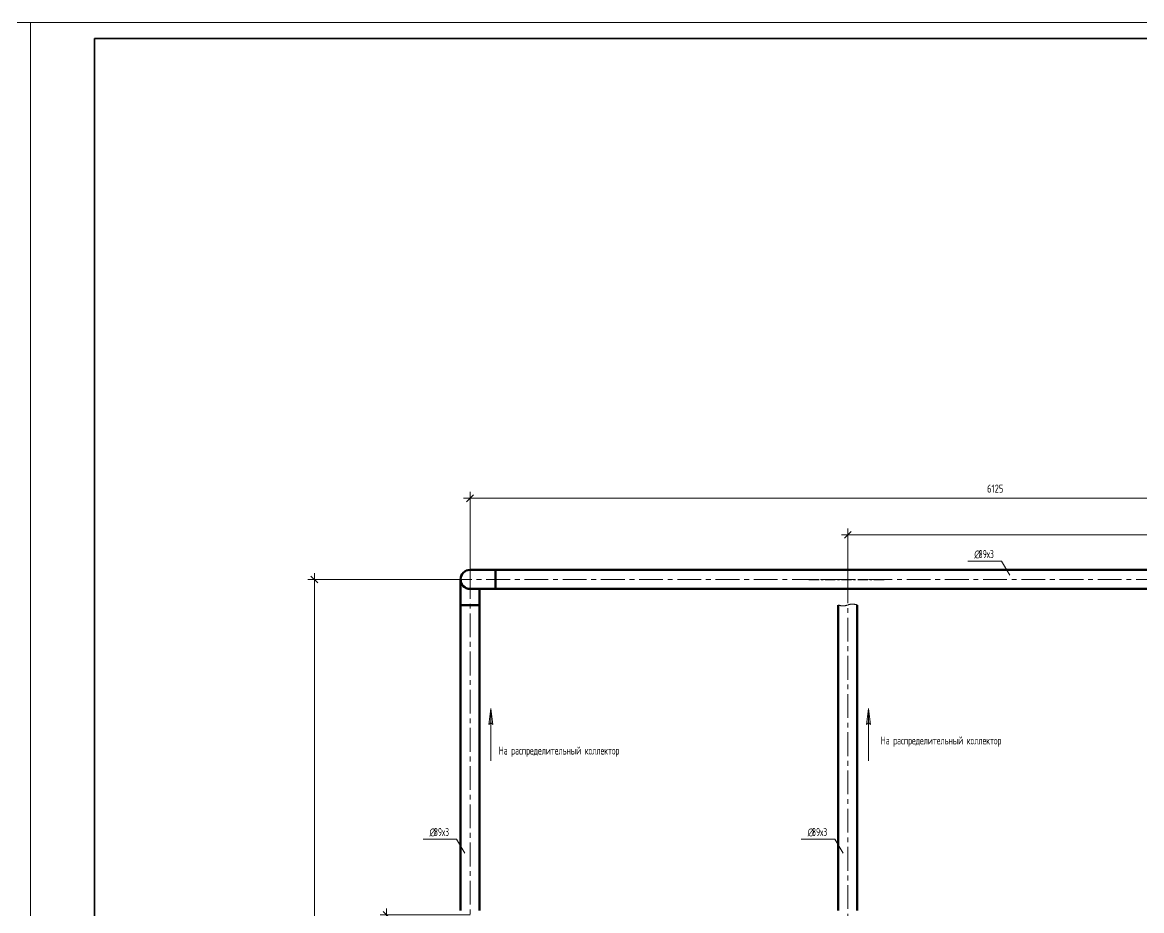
# Model space of a CAD drawing. Header units: millimetres. Extents: x -2281 to 17340, y -2563 to 4166.
# Drawn here: x 3955.5 to 4305.1, y 316.4 to 594 of the extents above; entities that cross this region are included whole.
import ezdxf

# ---------------------------------------------------------------- set-up
doc = ezdxf.new("R2010")
doc.units = ezdxf.units.MM
for name, pattern in [('K5LT32783', [0]), ('K5LT32784', [0]), ('K5LT32816', [5.08, 3.175, -0.635, 0.635, -0.635]), ('K5LT_AXLED', [11.939881, 7.439881, -1.5, 1.5, -1.5]), ('K5LT_BASIC', [0]), ('K5LT_THIN', [0]), ('K5LT_THIN_INCLUDED_TO_HATCHING', [0])]:
    doc.linetypes.add(name, pattern=pattern)
doc.layers.add('Системный слой', color=7, linetype='Continuous')
doc.styles.add('KDIMTEXTSTYLE', font='GOST_AU.SHX', dxfattribs={"width": 0.96, "oblique": 15, "height": 5})
doc.styles.add('KTEXTSTYLE', font='GOST_AU.SHX', dxfattribs={"width": 0.96, "height": 5})
doc.dimstyles.new('KDIMSTYLE (0.07)', dxfattribs={"dimtxt": 5, "dimasz": 1, "dimexe": 2, "dimexo": 0, "dimgap": 1, "dimtad": 1, "dimlfac": 15, "dimtxsty": 'KDIMTEXTSTYLE', "dimsah": 1, "dimcen": 0, "dimdle": 1, "dimadec": 0, "dimazin": 0, "dimtfac": 0.667, "dimtmove": 0, "dimatfit": 3, "dimfxl": 1, "dimtvp": 1, "dimtolj": 1, "dimtzin": 0, "dimarcsym": 0})

# ---------------------------------------------------------------- blocks, each defined once
blk = doc.blocks.new('U273')
at = {"layer": 'Системный слой', "color": 7, "linetype": 'K5LT_THIN_INCLUDED_TO_HATCHING', "lineweight": 13}
for p, q in [((4210.37, 411.9), (4210.5, 411.86)), ((4210.5, 411.86), (4210.64, 411.82)), ((4210.64, 411.82), (4210.77, 411.78)), ((4210.77, 411.78), (4210.9, 411.74)), ((4210.9, 411.74), (4211.04, 411.71)), ((4211.04, 411.71), (4211.17, 411.68)), ((4211.17, 411.68), (4211.3, 411.65)), ((4211.3, 411.65), (4211.44, 411.63)), ((4211.44, 411.63), (4211.57, 411.62)), ((4211.57, 411.62), (4211.7, 411.61)), ((4211.7, 411.61), (4211.84, 411.61)), ((4211.84, 411.61), (4211.97, 411.61)), ((4211.97, 411.61), (4212.1, 411.62)), ((4212.1, 411.62), (4212.24, 411.63)), ((4212.24, 411.63), (4212.37, 411.65)), ((4212.37, 411.65), (4212.5, 411.67)), ((4212.5, 411.67), (4212.64, 411.7)), ((4212.64, 411.7), (4212.77, 411.74)), ((4212.77, 411.74), (4212.9, 411.77)), ((4212.9, 411.77), (4213.04, 411.81)), ((4213.04, 411.81), (4213.17, 411.85)), ((4213.17, 411.85), (4213.3, 411.89)), ((4213.3, 411.89), (4213.44, 411.93)), ((4213.44, 411.93), (4213.57, 411.98)), ((4213.57, 411.98), (4213.7, 412.01)), ((4213.7, 412.01), (4213.84, 412.05)), ((4213.84, 412.05), (4213.97, 412.09)), ((4213.97, 412.09), (4214.1, 412.12)), ((4214.1, 412.12), (4214.24, 412.14)), ((4214.24, 412.14), (4214.37, 412.17)), ((4214.37, 412.17), (4214.5, 412.18)), ((4214.5, 412.18), (4214.64, 412.19)), ((4214.64, 412.19), (4214.77, 412.2)), ((4214.77, 412.2), (4214.9, 412.2)), ((4214.9, 412.2), (4215.04, 412.19)), ((4215.04, 412.19), (4215.17, 412.18)), ((4215.17, 412.18), (4215.3, 412.16)), ((4215.3, 412.16), (4215.44, 412.14)), ((4215.44, 412.14), (4215.57, 412.11)), ((4215.57, 412.11), (4215.7, 412.08)), ((4215.7, 412.08), (4215.84, 412.04)), ((4215.84, 412.04), (4215.97, 412.01)), ((4215.97, 412.01), (4216.1, 411.96)), ((4216.1, 411.96), (4216.24, 411.92)), ((4216.24, 411.92), (4216.3, 411.9))]:
    blk.add_line(p, q, dxfattribs=at)
blk = doc.blocks.new('D8')
at = {"layer": 'Системный слой', "color": 7, "linetype": 'K5LT_THIN', "lineweight": 13}
for p, q in [((4095.34, 445.26), (4093.34, 445.26)), ((4096.4, 446.32), (4094.28, 444.2)), ((4095.34, 419.9), (4095.34, 447.26)), ((4502.6, 444.2), (4504.72, 446.32)), ((4503.66, 419.9), (4503.66, 447.26)), ((4503.66, 445.26), (4505.66, 445.26))]:
    blk.add_line(p, q, dxfattribs=at)
blk.add_wipeout([(4256.85, 446.26), (4256.85, 449.83), (4262.25, 449.83), (4262.25, 446.26)]).dxf.layer = 'Системный слой'
blk.add_line((4503.66, 445.26), (4095.34, 445.26), dxfattribs=at)
at = {"layer": 'Системный слой', "color": 7, "insert": (4256.85, 449.53), "char_height": 2.5, "attachment_point": 1, "style": 'KTEXTSTYLE'}
blk.add_mtext('\\H3.5;\\W0.965;\\Q15;\\Q0;\\H2.50;6125', dxfattribs=at)
blk = doc.blocks.new('KDIMARROW_03')
at = {"layer": 'Системный слой', "color": 0, "linetype": 'K5LT_THIN', "lineweight": 13}
for p, q in [((-1.06, -1.06), (1.06, 1.06)), ((0, 0), (-1, 0)), ((0, 0), (2, 0))]:
    blk.add_line(p, q, dxfattribs=at)
blk = doc.blocks.new('D9')
at = {"layer": 'Системный слой', "color": 7, "linetype": 'K5LT_THIN', "lineweight": 13}
for p, q in [((4213.34, 433.81), (4211.34, 433.81)), ((4214.4, 434.87), (4212.28, 432.75)), ((4213.34, 418.28), (4213.34, 435.81)), ((4502.6, 432.75), (4504.72, 434.87)), ((4503.66, 419.9), (4503.66, 435.81)), ((4503.66, 433.81), (4505.66, 433.81))]:
    blk.add_line(p, q, dxfattribs=at)
blk.add_wipeout([(4375.79, 434.81), (4375.79, 438.38), (4381.31, 438.38), (4381.31, 434.81)]).dxf.layer = 'Системный слой'
blk.add_line((4503.66, 433.81), (4213.34, 433.81), dxfattribs=at)
at = {"layer": 'Системный слой', "color": 7, "insert": (4375.79, 438.08), "char_height": 2.5, "attachment_point": 1, "style": 'KTEXTSTYLE'}
blk.add_mtext('\\H3.5;\\W0.965;\\Q15;\\Q0;\\H2.50;4355', dxfattribs=at)
blk = doc.blocks.new('D21')
at = {"layer": 'Системный слой', "color": 7, "linetype": 'K5LT_THIN', "lineweight": 13}
for p, q in [((4095.34, 315.06), (4067.27, 315.06)), ((4070.33, 314), (4068.21, 316.12)), ((4069.27, 315.06), (4069.27, 317.06)), ((4068.21, 259.66), (4070.33, 257.54)), ((4095.34, 258.6), (4067.27, 258.6)), ((4069.27, 258.6), (4069.27, 256.6))]:
    blk.add_line(p, q, dxfattribs=at)
blk.add_wipeout([(4068.02, 284.45), (4064.45, 284.45), (4064.45, 289.02), (4068.02, 289.02)]).dxf.layer = 'Системный слой'
blk.add_line((4069.27, 315.06), (4069.27, 258.6), dxfattribs=at)
at = {"layer": 'Системный слой', "color": 7, "insert": (4065, 284.45), "char_height": 2.5, "attachment_point": 1, "rotation": 90, "style": 'KTEXTSTYLE'}
blk.add_mtext('\\H3.5;\\W0.965;\\Q15;\\Q0;\\H2.50;840', dxfattribs=at)
blk = doc.blocks.new('D22')
at = {"layer": 'Системный слой', "color": 7, "linetype": 'K5LT_THIN', "lineweight": 13}
for p, q in [((4095.34, 419.9), (4044.71, 419.9)), ((4047.77, 418.84), (4045.65, 420.96)), ((4046.71, 419.9), (4046.71, 421.9)), ((4093.54, 158.57), (4044.71, 158.57)), ((4045.65, 159.63), (4047.77, 157.51)), ((4046.71, 158.57), (4046.71, 156.57))]:
    blk.add_line(p, q, dxfattribs=at)
blk.add_wipeout([(4045.71, 286.16), (4042.14, 286.16), (4042.14, 292.07), (4045.71, 292.07)]).dxf.layer = 'Системный слой'
blk.add_line((4046.71, 419.9), (4046.71, 158.57), dxfattribs=at)
at = {"layer": 'Системный слой', "color": 7, "insert": (4042.44, 286.16), "char_height": 2.5, "attachment_point": 1, "rotation": 90, "style": 'KTEXTSTYLE'}
blk.add_mtext('\\H3.5;\\W0.965;\\Q15;\\Q0;\\H2.50;3920', dxfattribs=at)
blk = doc.blocks.new('U598')
at = {"layer": 'Системный слой'}
blk.add_hatch(color=7, dxfattribs=at).paths.add_polyline_path([(4220.49, 374.6), (4219.83, 379.6), (4219.17, 374.6), (4219.83, 375.1)])
at = {"layer": 'Системный слой', "color": 7, "linetype": 'K5LT_THIN', "lineweight": 13}
for p, q in [((4219.17, 374.6), (4219.83, 379.6)), ((4219.83, 379.6), (4220.49, 374.6)), ((4219.83, 363.21), (4219.83, 379.6)), ((4219.83, 375.1), (4219.17, 374.6)), ((4220.49, 374.6), (4219.83, 375.1))]:
    blk.add_line(p, q, dxfattribs=at)
blk = doc.blocks.new('U599')
at = {"layer": 'Системный слой'}
blk.add_hatch(color=7, dxfattribs=at).paths.add_polyline_path([(4102.5, 374.6), (4101.84, 379.6), (4101.18, 374.6), (4101.84, 375.1)])
at = {"layer": 'Системный слой', "color": 7, "linetype": 'K5LT_THIN', "lineweight": 13}
for p, q in [((4101.18, 374.6), (4101.84, 379.6)), ((4101.84, 379.6), (4102.5, 374.6)), ((4101.84, 363.21), (4101.84, 379.6)), ((4101.84, 375.1), (4101.18, 374.6)), ((4102.5, 374.6), (4101.84, 375.1))]:
    blk.add_line(p, q, dxfattribs=at)
blk = doc.blocks.new('U651')
at = {"layer": 'Системный слой', "color": 7, "linetype": 'K5LT_THIN', "lineweight": 13}
for q in [(4080.68, 338.71), (4093.75, 334.38)]:
    blk.add_line((4091.16, 338.71), q, dxfattribs=at)
at = {"layer": 'Системный слой', "color": 7, "char_height": 2.5, "attachment_point": 1, "style": 'KTEXTSTYLE'}
for s, insert in [('\\H3.5;\\W0.965;\\Q15;\\Q0;\\W0.715;\\H2.50;∅', (4082.68, 342.21)), ('\\H3.5;\\W0.965;\\Q15;\\Q0;\\W0.715;\\H2.50;89х3', (4084, 342.21))]:
    blk.add_mtext(s, dxfattribs=dict(at, insert=insert))
blk = doc.blocks.new('U652')
at = {"layer": 'Системный слой', "color": 7, "linetype": 'K5LT_THIN', "lineweight": 13}
for q in [(4198.8, 338.71), (4211.87, 334.38)]:
    blk.add_line((4209.28, 338.71), q, dxfattribs=at)
at = {"layer": 'Системный слой', "color": 7, "char_height": 2.5, "attachment_point": 1, "style": 'KTEXTSTYLE'}
for s, insert in [('\\H3.5;\\W0.965;\\Q15;\\Q0;\\W0.715;\\H2.50;∅', (4200.8, 342.21)), ('\\H3.5;\\W0.965;\\Q15;\\Q0;\\W0.715;\\H2.50;89х3', (4202.12, 342.21))]:
    blk.add_mtext(s, dxfattribs=dict(at, insert=insert))
blk = doc.blocks.new('U653')
at = {"layer": 'Системный слой', "color": 7, "linetype": 'K5LT_THIN', "lineweight": 13}
for q in [(4250.87, 425.58), (4263.94, 421.25)]:
    blk.add_line((4261.35, 425.58), q, dxfattribs=at)
at = {"layer": 'Системный слой', "color": 7, "char_height": 2.5, "attachment_point": 1, "style": 'KTEXTSTYLE'}
for s, insert in [('\\H3.5;\\W0.965;\\Q15;\\Q0;\\W0.715;\\H2.50;∅', (4252.87, 429.08)), ('\\H3.5;\\W0.965;\\Q15;\\Q0;\\W0.715;\\H2.50;89х3', (4254.19, 429.08))]:
    blk.add_mtext(s, dxfattribs=dict(at, insert=insert))

msp = doc.modelspace()

# ---------------------------------------------------------------- linework, layer by layer
at = {"color": 7, "linetype": 'K5LT_THIN', "lineweight": 13}
for p, q in [((3117, 594), (3958, 594)), ((3958, 0), (3958, 594)), ((3958, 594), (4799, 594)), ((3958, 594), (3958, 0))]:
    msp.add_line(p, q, dxfattribs=at)
at = {"color": 5, "linetype": 'K5LT_BASIC', "lineweight": 35, "true_color": 0x0000ff}
for p, q in [((3978, 5), (3978, 589)), ((3978, 589), (4794, 589))]:
    msp.add_line(p, q, dxfattribs=at)
at = {"layer": 'Системный слой', "color": 30, "linetype": 'K5LT_AXLED', "lineweight": 13, "true_color": 0xff8000}
for p, q in [((4095.33801, 258.56929), (4095.33801, 423.30262)), ((4088.47532, 419.90262), (4555.47532, 419.90262)), ((4213.33801, 257.21088), (4213.33801, 418.28483))]:
    msp.add_line(p, q, dxfattribs=at)
at = {"layer": 'Системный слой', "color": 211, "linetype": 'K5LT32783', "lineweight": 50, "true_color": 0xff7fff}
for p, q in [((4092.37136, 316.39675), (4092.37138, 419.90262)), ((4095.33801, 422.86929), (4221.33801, 422.86929)), ((4103.33801, 422.86929), (4103.33801, 416.93596)), ((4503.66336, 422.86929), (4221.33801, 422.86929)), ((4095.33801, 416.93596), (4224.88631, 416.93596)), ((4098.30468, 316.39675), (4098.30468, 416.93596)), ((4221.33801, 416.93596), (4503.66336, 416.93596)), ((4098.30468, 411.90262), (4092.37134, 411.90262)), ((4098.30468, 411.90262), (4092.37134, 411.90262))]:
    msp.add_line(p, q, dxfattribs=at)
at = {"layer": 'Системный слой', "color": 211, "linetype": 'K5LT32816', "lineweight": 25, "true_color": 0xff7fff}
msp.add_line((4201.19946, 419.90262), (4224.82686, 419.90262), dxfattribs=at)
at = {"layer": 'Системный слой', "color": 200, "linetype": 'K5LT32784', "lineweight": 50, "true_color": 0xbf00ff}
for p, q in [((4210.37134, 411.90262), (4210.37134, 316.39675)), ((4216.30468, 316.39675), (4216.30468, 411.90262))]:
    msp.add_line(p, q, dxfattribs=at)
msp.add_arc((4095.33801, 419.90262), 2.96667, 90, 270, dxfattribs=at)
at = {"layer": 'Системный слой', "color": 211, "linetype": 'K5LT32783', "lineweight": 50, "true_color": 0xff7fff}
msp.add_arc((4095.33801, 419.90262), 2.96667, 90, 270, dxfattribs=at)

# ---------------------------------------------------------------- block references
at = {"layer": 'Системный слой'}
for name in ['U273', 'U599', 'U598', 'U652']:
    msp.add_blockref(name, (0, 0), dxfattribs=at)

# ---------------------------------------------------------------- texts
at = {"layer": 'Системный слой', "color": 7, "char_height": 2.5, "attachment_point": 1, "style": 'KTEXTSTYLE'}
for insert in [(4223.67134, 370.81258), (4104.33165, 367.65395)]:
    msp.add_mtext('\\H3.5;\\W0.965;\\Q15;\\Q0;\\W0.715;\\H2.50;На распределительный коллектор', dxfattribs=dict(at, insert=insert))

# ---------------------------------------------------------------- next in the draw order: dimensions: what is measured, and where the dimension line sits
at = {"layer": 'Системный слой', "color": 7}
dim = msp.add_linear_dim(base=(4503.66336, 445.25986), p1=(4095.33801, 419.90262), p2=(4503.66336, 419.90262), dimstyle='KDIMSTYLE (0.07)', override={"dimexo": 0, "dimpost": '\\H2.5;\\W0.965;\\Q0;<>', "dimblk1": 'KDIMARROW_03', "dimblk2": 'KDIMARROW_03', "dimse1": 0, "dimse2": 0, "dimclrt": 7, "dimtolj": 1}, dxfattribs=at)
dim.commit()
dim.dimension.update_dxf_attribs({"geometry": 'D8', "text_midpoint": (4259.66336, 445.25986), "dimtype": 160})
dim = msp.add_linear_dim(base=(4069.26836, 315.06342), p1=(4095.33801, 258.59675), p2=(4095.33801, 315.06342), angle=90, text='\\H2.5;\\W0.965;\\Q0;\\H2.5;\\W0.965;\\Q0;\\Q0;840', dimstyle='KDIMSTYLE (0.07)', override={"dimexo": 0, "dimblk1": 'KDIMARROW_03', "dimblk2": 'KDIMARROW_03', "dimse1": 0, "dimse2": 0, "dimclrt": 7, "dimtolj": 1}, dxfattribs=at)
dim.commit()
dim.dimension.update_dxf_attribs({"geometry": 'D21', "text_midpoint": (4069.26836, 286.83008), "dimtype": 160})

# ---------------------------------------------------------------- next in the draw order: dimensions: what is measured, and where the dimension line sits
dim = msp.add_linear_dim(base=(4503.66336, 433.81069), p1=(4213.33801, 418.28483), p2=(4503.66336, 419.90262), dimstyle='KDIMSTYLE (0.07)', override={"dimexo": 0, "dimpost": '\\H2.5;\\W0.965;\\Q0;<>', "dimblk1": 'KDIMARROW_03', "dimblk2": 'KDIMARROW_03', "dimse1": 0, "dimse2": 0, "dimclrt": 7, "dimtolj": 1}, dxfattribs=at)
dim.commit()
dim.dimension.update_dxf_attribs({"geometry": 'D9', "text_midpoint": (4378.66336, 433.81069), "dimtype": 160})
dim = msp.add_linear_dim(base=(4046.70827, 419.90262), p1=(4093.536, 158.56929), p2=(4095.33801, 419.90262), angle=90, dimstyle='KDIMSTYLE (0.07)', override={"dimexo": 0, "dimpost": '\\H2.5;\\W0.965;\\Q0;<>', "dimblk1": 'KDIMARROW_03', "dimblk2": 'KDIMARROW_03', "dimse1": 0, "dimse2": 0, "dimclrt": 7, "dimtolj": 1}, dxfattribs=at)
dim.commit()
dim.dimension.update_dxf_attribs({"geometry": 'D22', "text_midpoint": (4046.70827, 289.23596), "dimtype": 160})

# ---------------------------------------------------------------- next in the draw order: block references
at = {"layer": 'Системный слой'}
for name in ['U653', 'U651']:
    msp.add_blockref(name, (0, 0), dxfattribs=at)

doc.saveas('drawing.dxf')
